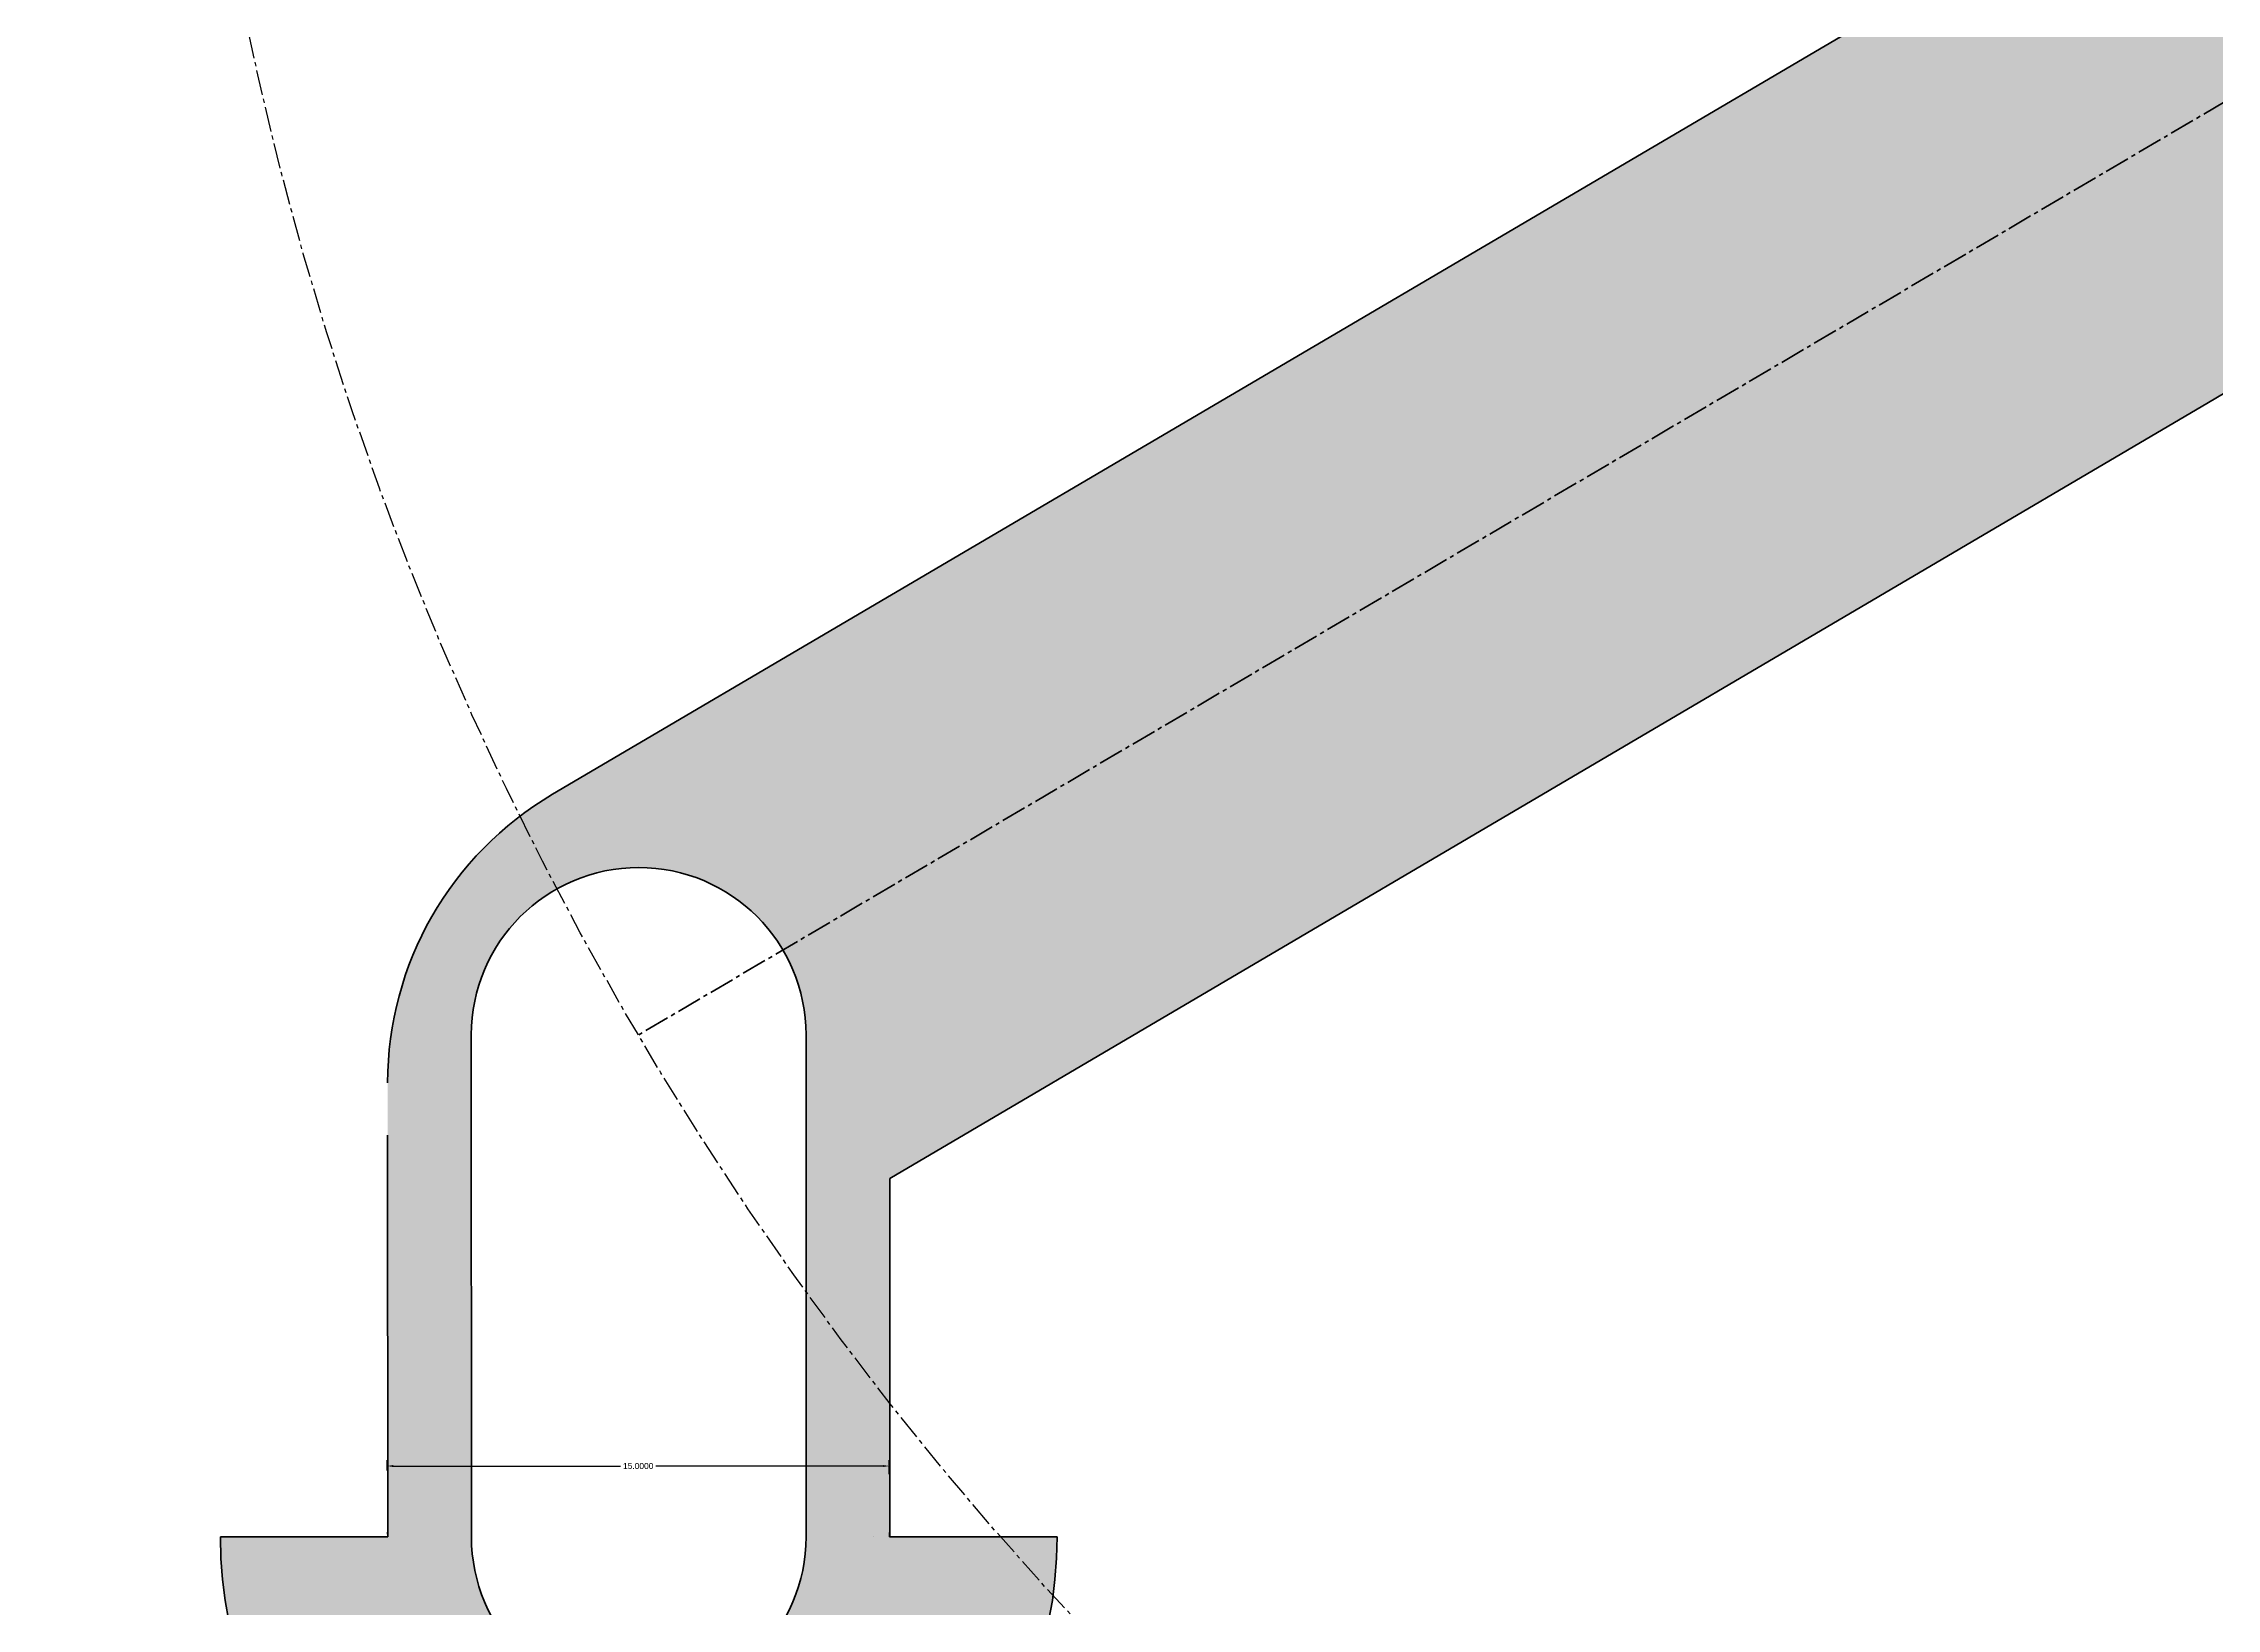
# Model space of a CAD drawing. Header units: inches. Extents: x 0 to 594, y 0 to 420.
# Drawn here: x 44.5 to 109.5, y 142.1 to 188.9 of the extents above; entities that cross this region are included whole.
import ezdxf

# ---------------------------------------------------------------- set-up
doc = ezdxf.new("R2010")
doc.units = ezdxf.units.IN
doc.header["$MEASUREMENT"] = 0
doc.linetypes.add('ACAD_ISO03W100', pattern=[30, 12, -18])
doc.linetypes.add('CENTER2', pattern=[1.125, 0.75, -0.125, 0.125, -0.125])
doc.styles.get("Standard").update_dxf_attribs({"font": 'arial.ttf'})
doc.dimstyles.get("Standard").update_dxf_attribs({"dimtxt": 0.18, "dimasz": 0.18, "dimexe": 0.18, "dimexo": 0.0625, "dimgap": 0.09, "dimtad": 0, "dimtih": 1, "dimtoh": 1, "dimdec": 4, "dimzin": 0, "dimdsep": 46, "dimtxsty": 'Standard', "dimcen": 0.09, "dimadec": 0, "dimazin": 0, "dimtfac": 1, "dimtdec": 4, "dimtofl": 0, "dimtmove": 0, "dimatfit": 3, "dimfxl": 1, "dimtolj": 1, "dimtzin": 0, "dimarcsym": 0})

# ---------------------------------------------------------------- blocks, each defined once
blk = doc.blocks.new('*D8')
at = {"color": 0, "lineweight": -2, "transparency": 16777216}
for p, q in [((54.8, 146.262), (54.8, 146.58)), ((54.98, 146.4), (61.775, 146.4)), ((69.62, 146.4), (62.825, 146.4)), ((69.8, 146.162), (69.8, 146.58))]:
    blk.add_line(p, q, dxfattribs=at)
at = {"color": 0, "transparency": 16777216}
for points in [[(54.98, 146.43), (54.98, 146.37), (54.8, 146.4)], [(69.62, 146.43), (69.62, 146.37), (69.8, 146.4)]]:
    blk.add_solid(points, dxfattribs=at)
at = {"layer": 'Defpoints', "color": 0, "transparency": 16777216}
for p in [(54.8, 146.2), (69.8, 146.4), (69.8, 146.1)]:
    blk.add_point(p, dxfattribs=at)
at = {"color": 0, "transparency": 16777216, "insert": (62.3, 146.4), "char_height": 0.18, "attachment_point": 5}
blk.add_mtext('\\A1;15.0000', dxfattribs=at)

msp = doc.modelspace()

# ---------------------------------------------------------------- hatches: boundary and pattern name
at = {"transparency": 33554572}
h = msp.add_hatch(color=256, dxfattribs=at)
h.dxf.hatch_style = 1
h.set_gradient(color1=(0, 255, 255), color2=(128, 128, 128), rotation=1, tint=1, name='INVSPHERICAL')
h.paths.add_polyline_path([(141, 259.4343, 0.1470272), (114.98943, 247.10852), (114.55161, 247.46674), (76.96055, 278.22338, 0.26577321), (67.16782, 279.86607), (54.51777, 275.20053), (54.43807, 275.1648), (54.43601, 275.17038), (52.70586, 279.86149, 1), (61.35664, 256.40592), (59.62254, 261.1077), (59.81589, 261.16689), (69.67523, 264.80316), (105.05298, 235.85743), (105.49081, 235.4992, 0.23321348), (102.09104, 191.39332), (101.60349, 191.10642), (59.74295, 166.47407, 0.26577321), (54.81445, 157.85398), (54.81648, 144.37099), (54.82244, 144.28385), (54.8165, 144.28385), (49.8165, 144.28309, 1), (74.8165, 144.28686), (69.80512, 144.28611), (69.81647, 144.48799), (69.81488, 154.99651), (109.21074, 178.17856), (109.6983, 178.46545, 0.1865667), (141, 160.5657), (141, 160), (141, 111.42987, 0.26577321), (145.9298, 102.81052), (157.55125, 95.97437), (157.62937, 95.93531), (157.62636, 95.93019), (155.09126, 91.62052, 1), (167.76676, 113.16888), (165.2259, 108.8494), (165.05766, 108.96156), (156, 114.2896), (156, 160), (156, 160.5657, 0.16497031), (184.52625, 175.32855), (184.98808, 175.00186), (224.64012, 146.95237, 0.26577321), (234.52383, 145.99929), (246.81622, 151.53899), (246.89322, 151.58021), (246.89566, 151.57479), (248.94999, 147.01631, 1), (238.67835, 169.80871), (240.73735, 165.23986), (240.54863, 165.16728), (230.96805, 160.84969), (193.65065, 187.24767), (193.18882, 187.57436, 0.21529713), (194.87477, 228.69173), (195.3618, 228.97952), (237.17711, 253.68857, 0.26577321), (242.0898, 262.31767), (242.06305, 275.80064), (242.05693, 275.88777), (242.06288, 275.88778), (247.06287, 275.8977, 1), (222.06292, 275.8481), (227.07428, 275.85804), (227.06331, 275.65614), (227.08416, 265.14764), (187.73086, 241.89341), (187.24383, 241.60563, 0.18609249), (156, 259.4343), (156, 260), (156, 308.57013, 0.26577321), (151.0702, 317.18948), (139.44875, 324.02563), (139.37063, 324.06469), (139.37364, 324.06981), (141.90874, 328.37948, 1), (129.23324, 306.83112), (131.7741, 311.1506), (131.94234, 311.03844), (141, 305.7104), (141, 260)])
h.paths.add_polyline_path([(187, 210, -1), (110, 210, -1)], flags=16)
h.paths.add_polyline_path([(145.9649, 305.69033), (133.03589, 313.29563, -1), (138.10609, 321.91497), (151.0351, 314.30967, -1)], flags=16)
h.paths.add_polyline_path([(72.83475, 268.63306), (58.7614, 263.44259, -1), (55.30109, 272.82482), (69.37443, 278.01529, -1)], flags=16)
h.paths.add_polyline_path([(229.59266, 260.86301), (229.5629, 275.86298, -1), (239.56288, 275.88282), (239.59264, 260.88285, -1)], flags=16)
h.paths.add_polyline_path([(67.31423, 159.28573), (67.3165, 144.28573, -1), (57.3165, 144.28422), (57.31423, 159.28422, -1)], flags=16)
h.paths.add_polyline_path([(228.0844, 156.808), (241.75984, 162.97099, -1), (245.8685, 153.85403), (232.19306, 147.69104, -1)], flags=16)
h.paths.add_polyline_path([(151.0351, 114.30967), (163.96411, 106.70437, -1), (158.89391, 98.08503), (145.9649, 105.69033, -1)], flags=16)
at = {"linetype": 'ACAD_ISO03W100', "true_color": 0x82f55b, "transparency": 33554572}
h = msp.add_hatch(color=91, dxfattribs=at)
h.dxf.hatch_style = 1
h.set_gradient(color1=(0, 255, 255), color2=(128, 128, 128), rotation=8, tint=1, name='INVSPHERICAL')
h.paths.add_polyline_path([(141, 259.4343, 0.1470272), (114.98943, 247.10852), (114.55161, 247.46674), (76.96055, 278.22338, 0.26577321), (67.16782, 279.86607), (54.51777, 275.20053), (54.43807, 275.1648), (54.43601, 275.17038), (52.70586, 279.86149, 1), (61.35664, 256.40592), (59.62254, 261.1077), (59.81589, 261.16689), (69.67523, 264.80316), (105.05298, 235.85743), (105.49081, 235.4992, 0.23321348), (102.09104, 191.39332), (101.60349, 191.10642), (59.74295, 166.47407, 0.26577321), (54.81445, 157.85398), (54.81648, 144.37099), (54.82244, 144.28385), (54.8165, 144.28385), (49.8165, 144.28309, 1), (74.8165, 144.28686), (69.80512, 144.28611), (69.81647, 144.48799), (69.81488, 154.99651), (109.21074, 178.17856), (109.6983, 178.46545, 0.1865667), (141, 160.5657), (141, 160), (141, 111.42987, 0.26577321), (145.9298, 102.81052), (157.55125, 95.97437), (157.62937, 95.93531), (157.62636, 95.93019), (155.09126, 91.62052, 1), (167.76676, 113.16888), (165.2259, 108.8494), (165.05766, 108.96156), (156, 114.2896), (156, 160), (156, 160.5657, 0.16497031), (184.52625, 175.32855), (184.98808, 175.00186), (224.64012, 146.95237, 0.26577321), (234.52383, 145.99929), (246.81622, 151.53899), (246.89322, 151.58021), (246.89566, 151.57479), (248.94999, 147.01631, 1), (238.67835, 169.80871), (240.73735, 165.23986), (240.54863, 165.16728), (230.96805, 160.84969), (193.65065, 187.24767), (193.18882, 187.57436, 0.21529713), (194.87477, 228.69173), (195.3618, 228.97952), (237.17711, 253.68857, 0.26577321), (242.0898, 262.31767), (242.06305, 275.80064), (242.05693, 275.88777), (242.06288, 275.88778), (247.06287, 275.8977, 1), (222.06292, 275.8481), (227.07428, 275.85804), (227.06331, 275.65614), (227.08416, 265.14764), (187.73086, 241.89341), (187.24383, 241.60563, 0.18609249), (156, 259.4343), (156, 260), (156, 308.57013, 0.26577321), (151.0702, 317.18948), (139.44875, 324.02563), (139.37063, 324.06469), (139.37364, 324.06981), (141.90874, 328.37948, 1), (129.23324, 306.83112), (131.7741, 311.1506), (131.94234, 311.03844), (141, 305.7104), (141, 260)])
h.paths.add_polyline_path([(187, 210, -1), (110, 210, -1)], flags=16)
h.paths.add_polyline_path([(145.9649, 305.69033), (133.03589, 313.29563, -1), (138.10609, 321.91497), (151.0351, 314.30967, -1)], flags=16)
h.paths.add_polyline_path([(72.83475, 268.63306), (58.7614, 263.44259, -1), (55.30109, 272.82482), (69.37443, 278.01529, -1)], flags=16)
h.paths.add_polyline_path([(229.59266, 260.86301), (229.5629, 275.86298, -1), (239.56288, 275.88282), (239.59264, 260.88285, -1)], flags=16)
h.paths.add_polyline_path([(67.31423, 159.28573), (67.3165, 144.28573, -1), (57.3165, 144.28422), (57.31423, 159.28422, -1)], flags=16)
h.paths.add_polyline_path([(228.0844, 156.808), (241.75984, 162.97099, -1), (245.8685, 153.85403), (232.19306, 147.69104, -1)], flags=16)
h.paths.add_polyline_path([(151.0351, 114.30967), (163.96411, 106.70437, -1), (158.89391, 98.08503), (145.9649, 105.69033, -1)], flags=16)

# ---------------------------------------------------------------- linework, layer by layer
at = {"color": 80, "linetype": 'CENTER2', "lineweight": 100}
msp.add_line((148.5, 210), (62.31423, 159.28498), dxfattribs=at)
at = {"color": 244, "linetype": 'ByBlock', "lineweight": 100, "true_color": 0x991b1e}
for p, q in [((101.60349, 191.10642), (59.74295, 166.47407)), ((109.21074, 178.17856), (69.81488, 154.99651)), ((54.81258, 144.42816), (54.82244, 144.28385)), ((69.82035, 144.55718), (69.80512, 144.28611))]:
    msp.add_line(p, q, dxfattribs=at)
at = {"color": 244, "lineweight": 100, "true_color": 0x991b1e}
for p, q in [((109.21074, 178.17856), (109.6983, 178.46545)), ((57.3165, 144.28422), (57.31423, 159.28422)), ((67.3165, 144.28573), (67.31423, 159.28573)), ((54.82244, 144.28385), (49.8165, 144.28309)), ((69.80512, 144.28611), (74.8165, 144.28686))]:
    msp.add_line(p, q, dxfattribs=at)
at = {"color": 244, "linetype": 'ACAD_ISO03W100', "lineweight": 100, "true_color": 0x991b1e}
for p, q in [((54.8165, 144.28385), (54.81445, 157.85398)), ((69.8165, 144.28611), (69.81488, 154.99651)), ((54.82244, 144.28385), (54.8165, 144.28385)), ((69.3165, 144.28603), (69.3165, 144.28603)), ((69.80512, 144.28611), (69.8165, 144.28611))]:
    msp.add_line(p, q, dxfattribs=at)
at = {"color": 80, "linetype": 'CENTER2'}
msp.add_circle((148.5, 210), 100, dxfattribs=at)
at = {"color": 244, "linetype": 'ByBlock', "lineweight": 100, "true_color": 0x991b1e}
msp.add_arc((64.81445, 157.85549), 10, 120.4741935, 180.0086486, dxfattribs=at)
at = {"color": 244, "lineweight": 100, "true_color": 0x991b1e}
for centre, radius, start, end in [((62.31423, 159.28498), 5, 0.0086486, 180.0086486), ((62.3165, 144.28498), 12.5, 180.0086486, 0.0086486), ((62.3165, 144.28498), 5, 180.0086486, 0.0086486)]:
    msp.add_arc(centre, radius, start, end, dxfattribs=at)

# ---------------------------------------------------------------- dimensions: what is measured, and where the dimension line sits
at = {"color": 6}
dim = msp.add_linear_dim(base=(69.8, 146.4), p1=(54.8, 146.2), p2=(69.8, 146.1), dimstyle='Standard', dxfattribs=at)
dim.commit()
dim.dimension.update_dxf_attribs({"geometry": '*D8', "text_midpoint": (62.3, 146.4)})

doc.saveas('drawing.dxf')
